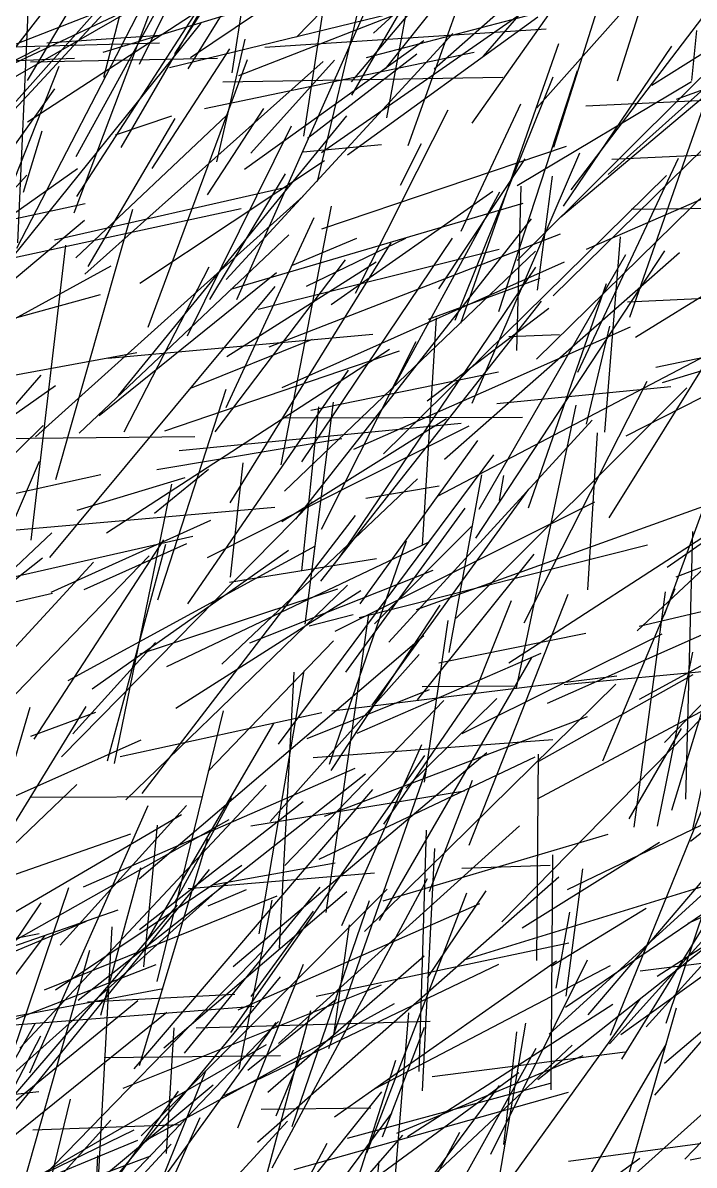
# Model space of a CAD drawing. Header units: metres. Extents: x 0 to 1019, y 0 to 619.
# Drawn here: x 361.7 to 406.2, y 247.8 to 323.6 of the extents above; entities that cross this region are included whole.
import ezdxf

# ---------------------------------------------------------------- set-up
doc = ezdxf.new("R2010")
doc.units = ezdxf.units.M

msp = doc.modelspace()

# ---------------------------------------------------------------- linework, layer by layer
at = {"color": 221}
for p, q in [((372.639, 320.589), (384.716, 340.165)), ((390.718, 303.706), (397.224, 322.273)), ((392.716, 248.514), (399.135, 261.426))]:
    msp.add_line(p, q, dxfattribs=at)
at = {"color": 191}
for p, q in [((379.821, 322.685), (396.491, 340.005)), ((362.692, 240.778), (378.75, 260.289))]:
    msp.add_line(p, q, dxfattribs=at)
at = {"color": 32}
for p, q in [((392.228, 321.433), (407.424, 339.018)), ((389.166, 292.226), (408.627, 302.431)), ((393.292, 291.923), (393.583, 293.587)), ((401.35, 256.471), (416.976, 267.691))]:
    msp.add_line(p, q, dxfattribs=at)
at = {"color": 188}
for p, q in [((401.126, 319.796), (407.019, 338.467)), ((385.803, 317.347), (388.691, 332.736)), ((373.902, 312.231), (377.651, 317.949)), ((399.072, 296.99), (400.623, 303.495)), ((379.044, 267.691), (389.604, 278.645))]:
    msp.add_line(p, q, dxfattribs=at)
at = {"color": 44}
for p, q in [((361.976, 319.813), (372.809, 338.218)), ((371.086, 296.565), (386.662, 301.866))]:
    msp.add_line(p, q, dxfattribs=at)
at = {"color": 162}
for p, q in [((371.735, 321.592), (382.324, 338.016)), ((389.274, 305.975), (394.993, 314.622)), ((400.28, 296.467), (401.328, 309.429))]:
    msp.add_line(p, q, dxfattribs=at)
at = {"color": 212}
msp.add_line((395.764, 318.008), (411.981, 336.245), dxfattribs=at)
at = {"color": 16}
for p, q in [((388.96, 320.587), (403.91, 333.818)), ((385.046, 252.893), (400.656, 261.041))]:
    msp.add_line(p, q, dxfattribs=at)
at = {"color": 217}
msp.add_line((369.409, 320.908), (375.441, 333.225), dxfattribs=at)
at = {"color": 180}
for p, q in [((380.303, 316.122), (382.984, 333.434)), ((363.748, 309.239), (379.124, 312.735)), ((393.904, 302.809), (397.281, 302.954)), ((382.79, 234.021), (402.613, 248.247))]:
    msp.add_line(p, q, dxfattribs=at)
at = {"color": 74}
for p, q in [((367.038, 320.05), (370.323, 332.76)), ((378.996, 297.421), (394.813, 297.457)), ((374.251, 266.397), (382.395, 267.872)), ((363.093, 259.431), (378.529, 265.67)), ((351.724, 247.923), (363.123, 263.031))]:
    msp.add_line(p, q, dxfattribs=at)
at = {"color": 117}
for p, q in [((375.55, 320.329), (377.409, 332.416)), ((371.805, 278.137), (384.077, 285.948))]:
    msp.add_line(p, q, dxfattribs=at)
at = {"color": 17}
for p, q in [((383.478, 319.721), (393.613, 331.789)), ((406.111, 270.096), (410.369, 289.659)), ((359.114, 252.281), (362.712, 252.685))]:
    msp.add_line(p, q, dxfattribs=at)
at = {"color": 160}
for p, q in [((398.05, 312.552), (412.473, 331.522)), ((348.358, 268.289), (366.357, 287.839))]:
    msp.add_line(p, q, dxfattribs=at)
at = {"color": 142}
for p, q in [((372.773, 321.352), (387.55, 331.288)), ((383.199, 314.878), (395.843, 324.039)), ((369.979, 303.439), (376.573, 321.211)), ((390.739, 309.803), (394.696, 318.259))]:
    msp.add_line(p, q, dxfattribs=at)
at = {"color": 105}
for p, q in [((355.707, 312.277), (371.813, 330.353)), ((375.619, 260.989), (392.457, 275.193))]:
    msp.add_line(p, q, dxfattribs=at)
at = {"color": 99}
for p, q in [((365.058, 311.041), (372.273, 330.149)), ((363.823, 259.426), (376.19, 267.717))]:
    msp.add_line(p, q, dxfattribs=at)
at = {"color": 28}
for p, q in [((368.181, 315.368), (376.915, 330.374)), ((405.957, 269.301), (412.569, 274.486))]:
    msp.add_line(p, q, dxfattribs=at)
at = {"color": 235}
for p, q in [((396.905, 315.382), (401.621, 330.347)), ((401.775, 305.124), (410.859, 305.542)), ((371.752, 265.233), (375.521, 272.214))]:
    msp.add_line(p, q, dxfattribs=at)
at = {"color": 134}
for p, q in [((365.233, 312.104), (376.395, 329.328)), ((396.467, 278.468), (411.615, 285.188))]:
    msp.add_line(p, q, dxfattribs=at)
at = {"color": 68}
for p, q in [((387.236, 315.512), (392.243, 329.491)), ((399.067, 308.619), (418.322, 317.014)), ((348.198, 301.873), (365.285, 313.978)), ((352.2, 279.607), (362.972, 288.131)), ((386.47, 249.922), (398.845, 255.074))]:
    msp.add_line(p, q, dxfattribs=at)
at = {"color": 179}
for p, q in [((400.502, 313.576), (418.056, 329.328)), ((369.41, 254.418), (373.927, 269.486)), ((358.722, 235.464), (371.509, 249.179))]:
    msp.add_line(p, q, dxfattribs=at)
at = {"color": 209}
for p, q in [((391.476, 316.978), (399.707, 328.69)), ((365.82, 231.656), (366.638, 248.441))]:
    msp.add_line(p, q, dxfattribs=at)
at = {"color": 58}
for p, q in [((356.8, 320.536), (375.662, 327.89)), ((382.671, 288.134), (395.705, 307.414)), ((388.183, 288.948), (389.116, 304.05)), ((367.322, 301.39), (384.891, 302.972))]:
    msp.add_line(p, q, dxfattribs=at)
at = {"color": 84}
for p, q in [((361.318, 309.033), (362.181, 328.353)), ((395.748, 301.315), (407.143, 312.501)), ((365.397, 296.395), (379.315, 309.559)), ((384.994, 283.742), (391.443, 290.209))]:
    msp.add_line(p, q, dxfattribs=at)
at = {"color": 98}
for p, q in [((384.933, 322.958), (390.148, 327.758)), ((369.432, 306.363), (381.671, 314.499)), ((375.929, 250.263), (380.28, 261.132))]:
    msp.add_line(p, q, dxfattribs=at)
at = {"color": 143}
for p, q in [((385.732, 320.583), (391.902, 328.356)), ((393.107, 298.365), (404.658, 299.501)), ((375.459, 256.601), (388.339, 275))]:
    msp.add_line(p, q, dxfattribs=at)
at = {"color": 120}
for p, q in [((361.269, 308.68), (370.888, 327.321)), ((386.71, 312.861), (388.122, 315.625)), ((380.655, 283.611), (383.573, 284.36)), ((353.702, 260.258), (372.182, 271.079))]:
    msp.add_line(p, q, dxfattribs=at)
at = {"color": 167}
for p, q in [((381.486, 315.03), (399.522, 327.618)), ((372.039, 295.251), (390.738, 297.056))]:
    msp.add_line(p, q, dxfattribs=at)
at = {"color": 33}
for p, q in [((383.482, 318.853), (388.454, 327.385)), ((368.108, 274.922), (381.489, 277.849)), ((369.799, 249.437), (386.327, 258.536))]:
    msp.add_line(p, q, dxfattribs=at)
at = {"color": 61}
for p, q in [((355.306, 316.731), (372.562, 326.636)), ((404.237, 254.559), (419.286, 267.417))]:
    msp.add_line(p, q, dxfattribs=at)
at = {"color": 40}
msp.add_line((366.989, 321.69), (383.211, 326.628), dxfattribs=at)
at = {"color": 47}
for p, q in [((375.986, 320.158), (393.17, 326.857)), ((394.457, 307.876), (406.659, 320.014))]:
    msp.add_line(p, q, dxfattribs=at)
at = {"color": 42}
for p, q in [((384.463, 321.334), (403.503, 326.329)), ((374.932, 319.737), (393.516, 320.034)), ((378.004, 302.13), (397.339, 309.632)), ((370.621, 285.341), (375.143, 299.332)), ((395.838, 253.478), (415.147, 268.75))]:
    msp.add_line(p, q, dxfattribs=at)
at = {"color": 116}
msp.add_line((355.669, 318.422), (370.788, 325.545), dxfattribs=at)
at = {"color": 63}
for p, q in [((348.644, 305.831), (363.648, 325.212)), ((367.269, 274.633), (371.143, 289.025))]:
    msp.add_line(p, q, dxfattribs=at)
at = {"color": 51}
for p, q in [((356.311, 312.736), (367.825, 325.177)), ((387.963, 254.02), (388.437, 270.045)), ((369.801, 230.262), (386.876, 249.773))]:
    msp.add_line(p, q, dxfattribs=at)
at = {"color": 121}
for p, q in [((361.971, 317.063), (373.666, 324.697)), ((375.836, 239.69), (380.774, 258.064)), ((360.365, 245.752), (377.825, 255.798))]:
    msp.add_line(p, q, dxfattribs=at)
at = {"color": 2}
for p, q in [((365.189, 314.777), (370.85, 325.066)), ((380.165, 294.506), (390.163, 309.342)), ((375.43, 286.832), (376.274, 294.428))]:
    msp.add_line(p, q, dxfattribs=at)
at = {"color": 152}
for p, q in [((371.382, 320.68), (390.561, 325.365)), ((366.731, 297.566), (378.498, 307.06))]:
    msp.add_line(p, q, dxfattribs=at)
at = {"color": 89}
msp.add_line((375.856, 305.283), (384.669, 325.066), dxfattribs=at)
at = {"color": 26}
msp.add_line((381.21, 313.101), (384.103, 325.308), dxfattribs=at)
at = {"color": 59}
msp.add_line((403.404, 319.505), (411.923, 324.87), dxfattribs=at)
at = {"color": 29}
for p, q in [((360.374, 307.328), (373.495, 323.634)), ((389.644, 294.676), (405.231, 308.391)), ((366.835, 257.747), (369.478, 267.554)), ((378.459, 251.077), (380.277, 255.442))]:
    msp.add_line(p, q, dxfattribs=at)
at = {"color": 10}
for p, q in [((377.721, 322.033), (396.393, 323.243)), ((405.044, 318.589), (413.815, 321.756)), ((383.734, 305.699), (389.889, 317.88)), ((398.485, 300.45), (405.177, 314.661))]:
    msp.add_line(p, q, dxfattribs=at)
at = {"color": 4}
msp.add_line((406.049, 319.816), (406.392, 323.143), dxfattribs=at)
at = {"color": 210}
for p, q in [((363.24, 322.322), (370.785, 322.824)), ((371.023, 255.589), (383.161, 265.973))]:
    msp.add_line(p, q, dxfattribs=at)
at = {"color": 252}
for p, q in [((374.524, 314.414), (376.405, 322.562)), ((368.383, 296.488), (374.025, 307.451))]:
    msp.add_line(p, q, dxfattribs=at)
at = {"color": 55}
for p, q in [((375.157, 306.61), (390.204, 322.933)), ((384.409, 238.399), (390.654, 249.988))]:
    msp.add_line(p, q, dxfattribs=at)
at = {"color": 41}
for p, q in [((376.371, 313.933), (388.266, 322.483)), ((356.303, 249.633), (375.094, 266.496))]:
    msp.add_line(p, q, dxfattribs=at)
at = {"color": 83}
for p, q in [((401.944, 304.103), (408.372, 322.511)), ((352.298, 316.717), (362.799, 322))]:
    msp.add_line(p, q, dxfattribs=at)
at = {"color": 96}
msp.add_line((354.698, 321.887), (370.726, 322.319), dxfattribs=at)
at = {"color": 127}
for p, q in [((370.247, 313.97), (375.398, 321.921)), ((375.146, 298.111), (380.995, 310.714)), ((378.87, 299.434), (397.604, 307.786)), ((401.4, 254.829), (413.027, 273.673))]:
    msp.add_line(p, q, dxfattribs=at)
at = {"color": 46}
for p, q in [((373.714, 317.95), (391.605, 321.689)), ((400.149, 274.648), (404.952, 286.084)), ((376.782, 270.324), (390.973, 272.64))]:
    msp.add_line(p, q, dxfattribs=at)
at = {"color": 48}
for p, q in [((397.369, 310.766), (411.09, 322.319)), ((379.561, 307.565), (383.823, 309.347)), ((405.808, 263.863), (417.931, 269.22))]:
    msp.add_line(p, q, dxfattribs=at)
at = {"color": 67}
for p, q in [((397.533, 311.476), (404.717, 322.087)), ((404.1, 299.763), (411.281, 301.923))]:
    msp.add_line(p, q, dxfattribs=at)
at = {"color": 86}
msp.add_line((360.187, 321.107), (365.094, 321.296), dxfattribs=at)
at = {"color": 75}
msp.add_line((362.171, 321.067), (374.576, 321.309), dxfattribs=at)
at = {"color": 13}
for p, q in [((365.782, 306.951), (381.584, 321.073)), ((401.701, 296.224), (415.674, 303.364)), ((405.584, 248.183), (420.448, 263.705))]:
    msp.add_line(p, q, dxfattribs=at)
at = {"color": 199}
for p, q in [((376.793, 314.982), (382.338, 321.166)), ((362.183, 276.284), (366.509, 277.882))]:
    msp.add_line(p, q, dxfattribs=at)
at = {"color": 232}
for p, q in [((380.544, 315.996), (387.813, 321.599)), ((364.136, 262.4), (372.516, 271.678))]:
    msp.add_line(p, q, dxfattribs=at)
at = {"color": 243}
for p, q in [((359.149, 308.363), (364.071, 320.777)), ((391.937, 291.346), (401.667, 308.272)), ((404.426, 287.512), (419.799, 298.208)), ((382.129, 273.999), (389.361, 284.972)), ((384.171, 240.803), (393.299, 253.092))]:
    msp.add_line(p, q, dxfattribs=at)
at = {"color": 101}
msp.add_line((393.257, 304.476), (398.457, 320.491), dxfattribs=at)
at = {"color": 219}
for p, q in [((396.854, 305.517), (412.435, 320.809)), ((369.565, 272.473), (383.729, 290.935)), ((387.844, 278.685), (395.6, 288.375)), ((390.956, 261.427), (409.295, 267.076)), ((368.271, 240.376), (373.804, 254.066))]:
    msp.add_line(p, q, dxfattribs=at)
at = {"color": 229}
for p, q in [((390.344, 303.901), (396.842, 320.051)), ((370.557, 293.979), (382.829, 296.047))]:
    msp.add_line(p, q, dxfattribs=at)
at = {"color": 106}
for p, q in [((394.469, 312.835), (406.042, 319.753)), ((391.729, 289.423), (404.264, 308.504)), ((356.663, 246.201), (371.203, 257.955)), ((377.481, 251.517), (384.759, 251.589))]:
    msp.add_line(p, q, dxfattribs=at)
at = {"color": 65}
for p, q in [((359.104, 312.708), (363.787, 319.258)), ((366.26, 279.43), (379.291, 288.634)), ((367.187, 241.643), (378.474, 257.276))]:
    msp.add_line(p, q, dxfattribs=at)
at = {"color": 73}
for p, q in [((399.019, 318.132), (418.037, 319.03)), ((385.948, 282.53), (399.435, 297.253)), ((364.974, 276.435), (370.464, 282.498))]:
    msp.add_line(p, q, dxfattribs=at)
at = {"color": 161}
for p, q in [((365.165, 308.042), (375.185, 317.514)), ((351.106, 243.837), (369.292, 258.735))]:
    msp.add_line(p, q, dxfattribs=at)
at = {"color": 215}
for p, q in [((365.991, 307.474), (371.777, 317.3)), ((378.801, 294.286), (382.142, 311.475))]:
    msp.add_line(p, q, dxfattribs=at)
at = {"color": 168}
msp.add_line((367.814, 316.22), (371.551, 317.462), dxfattribs=at)
at = {"color": 138}
for p, q in [((367.999, 298.9), (383.15, 317.472)), ((397.859, 248.048), (415.686, 250.452))]:
    msp.add_line(p, q, dxfattribs=at)
at = {"color": 5}
for p, q in [((361.704, 312.404), (362.944, 316.485)), ((355.407, 245.84), (371.918, 265.058))]:
    msp.add_line(p, q, dxfattribs=at)
at = {"color": 80}
for p, q in [((372.588, 302.855), (379.495, 316.801)), ((397.677, 258.273), (407.798, 265.2))]:
    msp.add_line(p, q, dxfattribs=at)
at = {"color": 255}
for p, q in [((380.258, 315.084), (385.456, 315.575)), ((357.389, 303.015), (366.805, 305.613)), ((395.909, 274.614), (406.153, 280.367)), ((357.062, 260.872), (362.136, 278.205))]:
    msp.add_line(p, q, dxfattribs=at)
at = {"color": 23}
for p, q in [((381.496, 309.971), (397.731, 315.455)), ((390.819, 276.454), (404.092, 283.068))]:
    msp.add_line(p, q, dxfattribs=at)
at = {"color": 181}
msp.add_line((391.466, 298.4), (398.621, 315.01), dxfattribs=at)
at = {"color": 1}
for p, q in [((400.736, 314.599), (418.251, 315.387)), ((367.054, 254.939), (378.763, 255.079)), ((383.212, 249.585), (396.671, 253.238))]:
    msp.add_line(p, q, dxfattribs=at)
at = {"color": 234}
msp.add_line((352.393, 303.013), (361.921, 313.542), dxfattribs=at)
at = {"color": 211}
for p, q in [((374.057, 305.272), (379.089, 313.626)), ((351.775, 269.351), (370.043, 288.244))]:
    msp.add_line(p, q, dxfattribs=at)
at = {"color": 156}
for p, q in [((385.582, 295.029), (404.379, 313.5)), ((354.043, 269.16), (369.506, 276.038)), ((396.71, 252.794), (396.829, 268.404))]:
    msp.add_line(p, q, dxfattribs=at)
at = {"color": 249}
for p, q in [((395.812, 305.904), (396.812, 313.474)), ((402.62, 260.706), (407.421, 261.285))]:
    msp.add_line(p, q, dxfattribs=at)
at = {"color": 53}
for p, q in [((394.434, 301.893), (394.736, 312.802)), ((359.207, 249.982), (364.714, 266.236)), ((382.313, 256.584), (383.329, 263.754))]:
    msp.add_line(p, q, dxfattribs=at)
at = {"color": 203}
msp.add_line((362.499, 296.149), (380.271, 312.14), dxfattribs=at)
at = {"color": 197}
for p, q in [((382.112, 304.941), (392.848, 312.466)), ((395.217, 291.439), (400.381, 306.328))]:
    msp.add_line(p, q, dxfattribs=at)
at = {"color": 112}
for p, q in [((386.2, 299.332), (393.305, 312.434)), ((375.426, 291.771), (386.095, 309.047))]:
    msp.add_line(p, q, dxfattribs=at)
at = {"color": 196}
for p, q in [((358.984, 310.182), (365.803, 311.647)), ((368.554, 240.062), (373.432, 250.95))]:
    msp.add_line(p, q, dxfattribs=at)
at = {"color": 150}
msp.add_line((359.767, 307.789), (376.145, 311.308), dxfattribs=at)
at = {"color": 201}
for p, q in [((363.837, 293.329), (368.964, 311.267)), ((390.414, 284.125), (405.727, 299.415)), ((372.632, 266.156), (385, 267.197))]:
    msp.add_line(p, q, dxfattribs=at)
at = {"color": 244}
for p, q in [((375.45, 305.953), (394.857, 311.672)), ((363.439, 288.149), (378.411, 306.147))]:
    msp.add_line(p, q, dxfattribs=at)
at = {"color": 158}
for p, q in [((402.035, 311.283), (421.608, 311.486)), ((404.237, 284.328), (409.222, 298.006)), ((376.727, 282.469), (388.887, 287.293))]:
    msp.add_line(p, q, dxfattribs=at)
at = {"color": 231}
for p, q in [((348.62, 296.176), (365.753, 310.541)), ((372.61, 285.077), (383.262, 300.589)), ((367.737, 274.46), (371.555, 293.009)), ((379.527, 250.351), (384.663, 265.369))]:
    msp.add_line(p, q, dxfattribs=at)
at = {"color": 128}
for p, q in [((379.783, 290.698), (395.416, 310.637)), ((385.317, 264.036), (395.441, 281.5)), ((369.396, 263.438), (380.26, 271.933)), ((376.819, 258.997), (380.948, 264.654)), ((393.585, 249.159), (394.431, 256.641))]:
    msp.add_line(p, q, dxfattribs=at)
at = {"color": 227}
for p, q in [((362.218, 289.296), (364.501, 308.893)), ((364.231, 274.906), (380.864, 291.839))]:
    msp.add_line(p, q, dxfattribs=at)
at = {"color": 94}
for p, q in [((380.478, 306.153), (387.074, 309.359)), ((360.703, 250.915), (374.038, 267.42)), ((371.188, 248.572), (371.705, 256.92))]:
    msp.add_line(p, q, dxfattribs=at)
at = {"color": 251}
for p, q in [((402.323, 302.774), (412.892, 309.303)), ((384.335, 263.306), (401.015, 279.723)), ((372.394, 255.233), (381.386, 266.25)), ((351.754, 248.75), (362.868, 265.206)), ((358.418, 239.889), (374.292, 253.128))]:
    msp.add_line(p, q, dxfattribs=at)
at = {"color": 147}
for p, q in [((377.281, 304.624), (393.275, 308.622)), ((381.973, 255.543), (388.456, 274.09))]:
    msp.add_line(p, q, dxfattribs=at)
at = {"color": 139}
for p, q in [((379.012, 292.558), (395.679, 308.493)), ((392.724, 243.728), (395.039, 257.218))]:
    msp.add_line(p, q, dxfattribs=at)
at = {"color": 79}
for p, q in [((356.689, 301.556), (367.512, 307.521)), ((369.677, 260.964), (370.603, 270.371))]:
    msp.add_line(p, q, dxfattribs=at)
at = {"color": 187}
for p, q in [((374.427, 296.495), (383.07, 307.904)), ((384.045, 285.057), (391.846, 295.918)), ((389.273, 281.143), (399.03, 283.115)), ((404.724, 271.367), (407.798, 281.43))]:
    msp.add_line(p, q, dxfattribs=at)
at = {"color": 230}
for p, q in [((375.186, 301.488), (385.098, 307.784)), ((377.107, 239.105), (386.142, 251.251))]:
    msp.add_line(p, q, dxfattribs=at)
at = {"color": 176}
for p, q in [((388.568, 303.978), (395.993, 306.701)), ((385.519, 249.684), (388.318, 256.959))]:
    msp.add_line(p, q, dxfattribs=at)
at = {"color": 157}
msp.add_line((381.439, 286.561), (396.084, 305.155), dxfattribs=at)
at = {"color": 207}
msp.add_line((388.484, 298.554), (396.571, 304.71), dxfattribs=at)
at = {"color": 171}
for p, q in [((403.661, 300.773), (423.288, 304.925)), ((391.62, 279.071), (394.089, 285.288))]:
    msp.add_line(p, q, dxfattribs=at)
at = {"color": 185}
for p, q in [((383.632, 295.339), (401.977, 303.466)), ((373.46, 237.585), (385.482, 252.661))]:
    msp.add_line(p, q, dxfattribs=at)
at = {"color": 248}
msp.add_line((400.565, 290.779), (408.184, 303.002), dxfattribs=at)
at = {"color": 198}
for p, q in [((367.213, 289.775), (386, 301.984)), ((381.791, 264.575), (384.628, 284.373)), ((388.186, 252.718), (389.006, 268.829))]:
    msp.add_line(p, q, dxfattribs=at)
at = {"color": 224}
for p, q in [((372.84, 299.404), (380.876, 302.633)), ((399.152, 285.985), (399.784, 296.429)), ((378.632, 275.757), (392.924, 294.967)), ((362.223, 272.236), (373.531, 272.273))]:
    msp.add_line(p, q, dxfattribs=at)
at = {"color": 52}
for p, q in [((381.476, 290.022), (387.765, 302.488)), ((403.027, 256.988), (415.486, 270.779))]:
    msp.add_line(p, q, dxfattribs=at)
at = {"color": 151}
msp.add_line((351.781, 298.55), (369.223, 301.759), dxfattribs=at)
at = {"color": 169}
for p, q in [((380.762, 297.927), (393.233, 300.48)), ((365.337, 258.751), (384.4, 273.778))]:
    msp.add_line(p, q, dxfattribs=at)
at = {"color": 242}
for p, q in [((349.853, 285.323), (362.874, 300.245)), ((403.782, 270.31), (406.124, 281.846))]:
    msp.add_line(p, q, dxfattribs=at)
at = {"color": 14}
for p, q in [((394.932, 283.815), (403.097, 299.859)), ((394.423, 279.499), (398.373, 298.262))]:
    msp.add_line(p, q, dxfattribs=at)
at = {"color": 186}
for p, q in [((350.503, 290.217), (363.825, 299.56)), ((402.232, 270.24), (404.303, 285.865)), ((373.946, 273.954), (382.269, 282.606)), ((404.362, 257.222), (410.066, 274.318))]:
    msp.add_line(p, q, dxfattribs=at)
at = {"color": 93}
for p, q in [((380.166, 287.258), (381.305, 298.158)), ((402.561, 283.576), (415.844, 286.737))]:
    msp.add_line(p, q, dxfattribs=at)
at = {"color": 34}
msp.add_line((380.403, 283.719), (382.279, 298.458), dxfattribs=at)
at = {"color": 122}
for p, q in [((378.845, 290.533), (389.773, 297.363)), ((405.954, 248.147), (425.635, 252.237))]:
    msp.add_line(p, q, dxfattribs=at)
at = {"color": 19}
for p, q in [((344.81, 279.024), (363.006, 296.904)), ((382.011, 274.43), (387.125, 289.257)), ((388.311, 273.225), (389.886, 283.968)), ((369.854, 262.633), (378.318, 277.114)), ((386.389, 244.742), (398.111, 255.754))]:
    msp.add_line(p, q, dxfattribs=at)
at = {"color": 70}
for p, q in [((373.916, 288.154), (391.271, 296.893)), ((361.451, 255.552), (377.815, 273.027))]:
    msp.add_line(p, q, dxfattribs=at)
at = {"color": 240}
msp.add_line((356.016, 295.989), (373.062, 296.188), dxfattribs=at)
at = {"color": 245}
for p, q in [((354.473, 275.322), (362.772, 294.538)), ((375.382, 286.509), (385.12, 288.075)), ((401.891, 270.791), (405.379, 276.784))]:
    msp.add_line(p, q, dxfattribs=at)
at = {"color": 104}
for p, q in [((351.523, 290.31), (366.841, 293.661)), ((388.517, 260.228), (392.415, 266.004)), ((357.464, 256.839), (376.987, 258.343))]:
    msp.add_line(p, q, dxfattribs=at)
at = {"color": 126}
for p, q in [((370.404, 291.076), (373.987, 294.012)), ((377.233, 249.322), (397.229, 266.935))]:
    msp.add_line(p, q, dxfattribs=at)
at = {"color": 125}
msp.add_line((389.95, 281.835), (392.128, 293.639), dxfattribs=at)
at = {"color": 82}
msp.add_line((404.244, 275.857), (421.917, 294.158), dxfattribs=at)
at = {"color": 78}
for p, q in [((365.269, 291.279), (372.434, 293.461)), ((384.851, 278.332), (395.233, 292.691))]:
    msp.add_line(p, q, dxfattribs=at)
at = {"color": 95}
msp.add_line((374.866, 281.061), (387.843, 293.362), dxfattribs=at)
at = {"color": 133}
for p, q in [((384.421, 292.074), (389.295, 292.908)), ((403.746, 260.334), (413.352, 266.554))]:
    msp.add_line(p, q, dxfattribs=at)
at = {"color": 159}
for p, q in [((358.544, 289.756), (378.385, 291.489)), ((362.158, 241.201), (364.813, 252.17))]:
    msp.add_line(p, q, dxfattribs=at)
at = {"color": 113}
msp.add_line((382.388, 283.25), (399.607, 291.841), dxfattribs=at)
at = {"color": 57}
for p, q in [((383.099, 280.518), (391.009, 291.43)), ((353.509, 280.311), (363.574, 289.775))]:
    msp.add_line(p, q, dxfattribs=at)
at = {"color": 54}
for p, q in [((387.79, 284.701), (407.654, 291.831)), ((380.921, 274.873), (396.839, 276.051)), ((387.189, 249.689), (400.807, 258.49))]:
    msp.add_line(p, q, dxfattribs=at)
at = {"color": 177}
msp.add_line((393.902, 281.142), (409.558, 291.301), dxfattribs=at)
at = {"color": 12}
for p, q in [((405.025, 286.859), (417.904, 291.781)), ((352.271, 258.3), (365.875, 264.004))]:
    msp.add_line(p, q, dxfattribs=at)
at = {"color": 193}
msp.add_line((363.532, 285.831), (374.128, 290.621), dxfattribs=at)
at = {"color": 129}
msp.add_line((405.654, 272.095), (406.13, 289.867), dxfattribs=at)
at = {"color": 21}
msp.add_line((353.745, 285.198), (372.934, 289.551), dxfattribs=at)
at = {"color": 131}
msp.add_line((362.408, 276.083), (371.015, 289.31), dxfattribs=at)
at = {"color": 64}
msp.add_line((365.729, 286.013), (372.531, 289.077), dxfattribs=at)
at = {"color": 110}
msp.add_line((371.212, 280.908), (388.587, 289.161), dxfattribs=at)
at = {"color": 6}
for p, q in [((402.427, 283.27), (409.272, 289.701)), ((394.806, 263.548), (403.917, 269.245)), ((384.956, 244.814), (385.315, 248.037))]:
    msp.add_line(p, q, dxfattribs=at)
at = {"color": 43}
msp.add_line((402.575, 278.743), (422.17, 289.386), dxfattribs=at)
at = {"color": 216}
for p, q in [((364.66, 279.974), (381.075, 288.909)), ((378.075, 270.617), (387.969, 281.693))]:
    msp.add_line(p, q, dxfattribs=at)
at = {"color": 172}
for p, q in [((383.97, 284.158), (403.109, 288.975)), ((351.323, 282.932), (363.631, 285.773))]:
    msp.add_line(p, q, dxfattribs=at)
at = {"color": 214}
for p, q in [((368.491, 272.062), (383.201, 286.302)), ((357.795, 260.849), (375.356, 270.754)), ((355.047, 260.25), (367.988, 264.756))]:
    msp.add_line(p, q, dxfattribs=at)
at = {"color": 77}
for p, q in [((369.442, 281.749), (382.565, 286.058)), ((400.659, 256.425), (406.829, 271.626))]:
    msp.add_line(p, q, dxfattribs=at)
at = {"color": 254}
msp.add_line((391.273, 269.052), (397.849, 285.699), dxfattribs=at)
at = {"color": 145}
for p, q in [((369.371, 266.805), (388.259, 282.972)), ((375.938, 258.107), (391.996, 265.164))]:
    msp.add_line(p, q, dxfattribs=at)
at = {"color": 45}
for p, q in [((383.839, 276.471), (396.066, 281.793)), ((377.336, 263.155), (380.333, 280.61))]:
    msp.add_line(p, q, dxfattribs=at)
at = {"color": 163}
msp.add_line((393.44, 263.94), (409.93, 280.789), dxfattribs=at)
at = {"color": 250}
for p, q in [((397.583, 279.704), (409.031, 280.79)), ((360.01, 268.754), (365.857, 278.257))]:
    msp.add_line(p, q, dxfattribs=at)
at = {"color": 114}
msp.add_line((378.687, 262.202), (379.662, 280.535), dxfattribs=at)
at = {"color": 132}
msp.add_line((382.168, 277.961), (401.068, 280.284), dxfattribs=at)
at = {"color": 164}
msp.add_line((380.532, 276.128), (388.656, 279.369), dxfattribs=at)
at = {"color": 91}
for p, q in [((385.604, 270.445), (391.787, 279.442)), ((387.071, 272.828), (393.109, 278.789))]:
    msp.add_line(p, q, dxfattribs=at)
at = {"color": 7}
msp.add_line((388.169, 279.576), (394.229, 279.615), dxfattribs=at)
at = {"color": 50}
msp.add_line((395.802, 272.124), (409.196, 279.269), dxfattribs=at)
at = {"color": 22}
msp.add_line((370.578, 259.991), (374.984, 277.963), dxfattribs=at)
at = {"color": 236}
for p, q in [((381.684, 270.965), (399.128, 277.578)), ((395.769, 261.373), (395.869, 275.092)), ((350.195, 241.024), (370.154, 248.411))]:
    msp.add_line(p, q, dxfattribs=at)
at = {"color": 37}
msp.add_line((382.836, 263.716), (388.129, 275.733), dxfattribs=at)
at = {"color": 81}
for p, q in [((381.314, 268.118), (395.65, 274.908)), ((373.963, 265.011), (376.508, 266.089))]:
    msp.add_line(p, q, dxfattribs=at)
at = {"color": 124}
msp.add_line((365.689, 266.279), (383.713, 274.145), dxfattribs=at)
at = {"color": 87}
msp.add_line((388.654, 265.959), (391.504, 273.368), dxfattribs=at)
at = {"color": 76}
for p, q in [((400.591, 255.839), (416.554, 273.612)), ((384.485, 248.604), (391.119, 265.87))]:
    msp.add_line(p, q, dxfattribs=at)
at = {"color": 30}
msp.add_line((347.597, 256.204), (365.25, 273.063), dxfattribs=at)
at = {"color": 71}
for p, q in [((369.036, 254.183), (384.874, 272.743)), ((366.613, 245.835), (367.586, 263.612)), ((353.804, 256.329), (370.964, 259.52))]:
    msp.add_line(p, q, dxfattribs=at)
at = {"color": 90}
msp.add_line((397.801, 266.095), (411.179, 272.554), dxfattribs=at)
at = {"color": 202}
msp.add_line((399.181, 257.779), (411.558, 272.332), dxfattribs=at)
at = {"color": 195}
msp.add_line((362.12, 253.917), (369.979, 271.664), dxfattribs=at)
at = {"color": 223}
for p, q in [((378.615, 255.861), (394.615, 270.328)), ((399.533, 238.975), (405.042, 258.234))]:
    msp.add_line(p, q, dxfattribs=at)
at = {"color": 25}
msp.add_line((350.327, 263.339), (368.817, 269.789), dxfattribs=at)
at = {"color": 35}
msp.add_line((385.566, 265.354), (400.493, 269.769), dxfattribs=at)
at = {"color": 237}
for p, q in [((390.789, 267.516), (396.657, 267.712)), ((381.134, 259.024), (397.884, 262.557))]:
    msp.add_line(p, q, dxfattribs=at)
at = {"color": 178}
msp.add_line((397.706, 259.011), (398.82, 267.478), dxfattribs=at)
at = {"color": 27}
for p, q in [((378.209, 247.618), (388.512, 266.825)), ((357.342, 255.995), (370.508, 261.114))]:
    msp.add_line(p, q, dxfattribs=at)
at = {"color": 206}
for p, q in [((369.514, 249.743), (385.844, 266.126)), ((348.103, 260.194), (362.75, 263.185))]:
    msp.add_line(p, q, dxfattribs=at)
at = {"color": 213}
for p, q in [((396.587, 256.495), (407.142, 266.115)), ((380.643, 243.741), (394.565, 253.947))]:
    msp.add_line(p, q, dxfattribs=at)
at = {"color": 146}
for p, q in [((376.016, 254.167), (378.205, 265.388)), ((362.28, 240.224), (378.619, 257.342))]:
    msp.add_line(p, q, dxfattribs=at)
at = {"color": 85}
msp.add_line((396.714, 261.006), (403.023, 264.847), dxfattribs=at)
at = {"color": 60}
msp.add_line((397.054, 259.548), (397.954, 264.583), dxfattribs=at)
at = {"color": 208}
for p, q in [((403.6, 252.444), (412.667, 262.936)), ((379.654, 247.504), (397.871, 252.635))]:
    msp.add_line(p, q, dxfattribs=at)
at = {"color": 15}
msp.add_line((358.782, 242.725), (377.589, 262.022), dxfattribs=at)
at = {"color": 100}
msp.add_line((361.714, 246.589), (366.111, 262.077), dxfattribs=at)
at = {"color": 182}
msp.add_line((375.041, 252.422), (393.238, 261.133), dxfattribs=at)
at = {"color": 218}
msp.add_line((377.924, 252.643), (388.283, 261.683), dxfattribs=at)
at = {"color": 220}
for p, q in [((382.346, 250.994), (397.065, 261.357)), ((352.82, 240.205), (362.482, 257.204))]:
    msp.add_line(p, q, dxfattribs=at)
at = {"color": 166}
msp.add_line((368.311, 252.9), (385.47, 259.766), dxfattribs=at)
at = {"color": 115}
msp.add_line((365.937, 258.641), (375.736, 259.15), dxfattribs=at)
at = {"color": 226}
msp.add_line((376.592, 254.09), (382.474, 258.833), dxfattribs=at)
at = {"color": 108}
msp.add_line((391.728, 243.682), (402.63, 258.809), dxfattribs=at)
at = {"color": 190}
msp.add_line((373.166, 256.901), (388.682, 257.349), dxfattribs=at)
at = {"color": 118}
msp.add_line((385.726, 239.191), (387.268, 257.899), dxfattribs=at)
at = {"color": 165}
msp.add_line((353.11, 237.739), (362.85, 256.379), dxfattribs=at)
at = {"color": 130}
msp.add_line((394.991, 239.732), (404.376, 255.856), dxfattribs=at)
at = {"color": 205}
msp.add_line((388.822, 253.686), (401.637, 255.318), dxfattribs=at)
at = {"color": 225}
msp.add_line((389.813, 244.944), (395.726, 255.552), dxfattribs=at)
at = {"color": 66}
msp.add_line((391.644, 237.646), (411.397, 255.385), dxfattribs=at)
at = {"color": 140}
msp.add_line((381.949, 240.767), (386.403, 254.769), dxfattribs=at)
at = {"color": 174}
msp.add_line((364.226, 241.716), (371.995, 252.706), dxfattribs=at)
at = {"color": 24}
msp.add_line((357.885, 240.134), (367.505, 250.776), dxfattribs=at)
at = {"color": 247}
msp.add_line((362.323, 250.133), (372.163, 250.494), dxfattribs=at)
at = {"color": 148}
msp.add_line((364.084, 234.284), (379.224, 250.716), dxfattribs=at)
at = {"color": 154}
msp.add_line((353.072, 242.377), (369.051, 250.149), dxfattribs=at)
at = {"color": 204}
msp.add_line((349.59, 241.33), (369.288, 249.442), dxfattribs=at)
at = {"color": 228}
msp.add_line((372.234, 231.094), (381.851, 249.255), dxfattribs=at)

doc.saveas('drawing.dxf')
